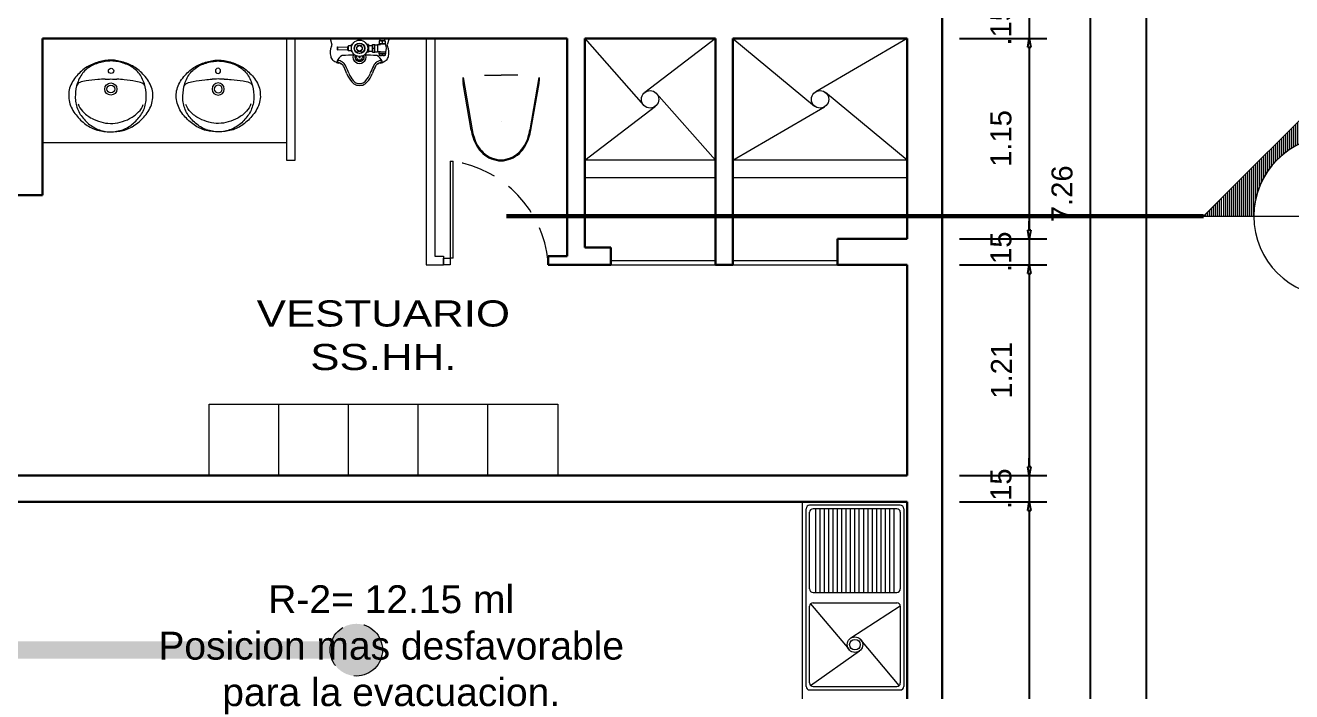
# Model space of a CAD drawing. Header units: millimetres. Extents: x 1675 to 1732.9, y 581.7 to 641.7.
# Drawn here: x 1718.45 to 1725.72, y 624.64 to 628.46 of the extents above; entities that cross this region are included whole.
import ezdxf
from ezdxf.enums import TextEntityAlignment as Align

# ---------------------------------------------------------------- set-up
doc = ezdxf.new("R2010")
doc.units = ezdxf.units.MM
doc.linetypes.add('HIDDEN', pattern=[0.375, 0.25, -0.125])
doc.linetypes.add('X_TO$0$CENTER', pattern=[2, 1.25, -0.25, 0.25, -0.25])
doc.layers.get('0').update_dxf_attribs({"lineweight": 5})
doc.layers.get('Defpoints').update_dxf_attribs({"color": 8, "lineweight": 5})
for name, color, linetype, lineweight in [('COTAS', 8, 'Continuous', 5), ('ESCALERA', 8, 'Continuous', 5), ('MOBILIARIO', 8, 'Continuous', 5), ('MURO BAJO', 7, 'Continuous', 20), ('Muros', 7, 'Continuous', 30), ('Proyecciones', 8, 'HIDDEN', 5), ('PUERTA', 8, 'Continuous', 5), ('RUTA DE EVACUACION A.C.', 10, 'HIDDEN', 5), ('SANITARIOS', 8, 'Continuous', 5), ('texto', 7, 'Continuous', 5), ('VENTANAS', 8, 'Continuous', 9), ('X_TO$0$A-LCORTE', 7, 'Continuous', 9)]:
    doc.layers.add(name, color=color, linetype=linetype, lineweight=lineweight)
doc.styles.add('ARIAL', font='arial.ttf')
doc.styles.add('NOTAS', font='arial.ttf', dxfattribs={"height": 0.1})
doc.styles.add('ROMANS', font='arial.ttf')
doc.styles.add('Texto peqño', font='sanss___.ttf', dxfattribs={"height": 0.12})
doc.styles.add('TEXTO_DETALLES', font='arial.ttf', dxfattribs={"height": 0.15})
doc.styles.add('X_TO$0$ROMANS', font='arial.ttf')
doc.dimstyles.new('100', dxfattribs={"dimtxt": 0.12, "dimasz": 0.05, "dimexe": 0.1, "dimexo": 0.25, "dimgap": 0.1, "dimtad": 1, "dimzin": 4, "dimdsep": 46, "dimtxsty": 'Texto peqño', "dimblk": 'CLOSEDBLANK', "dimcen": -0.05, "dimdle": 0.1, "dimclrd": 256, "dimclre": 256, "dimclrt": 256, "dimadec": 0, "dimazin": 0, "dimtfac": 1, "dimtix": 1, "dimtmove": 0, "dimatfit": 3, "dimldrblk": 'ARCHTICK', "dimfxl": 0, "dimarcsym": 0})

# ---------------------------------------------------------------- blocks, each defined once
blk = doc.blocks.new('_ClosedBlank')
at = {"color": 0, "linetype": 'ByBlock', "lineweight": -2}
for p, q in [((-1, 0.17), (0, 0)), ((-1, 0.17), (-1, -0.17)), ((0, 0), (-1, -0.17))]:
    blk.add_line(p, q, dxfattribs=at)
blk = doc.blocks.new('*D235')
at = {"layer": 'COTAS', "lineweight": -2}
for p, q in [((1724.4822, 631.2033), (1724.9822, 631.2033)), ((1724.4822, 617.5833), (1724.9822, 617.5833))]:
    blk.add_line(p, q, dxfattribs=at)
at = {"layer": 'COTAS', "linetype": 'ByBlock', "lineweight": -2}
blk.add_line((1724.8822, 631.1533), (1724.8822, 617.6333), dxfattribs=at)
at = {"layer": 'Defpoints', "color": 0}
for p in [(1723.712, 631.2033), (1723.712, 617.5833), (1724.8822, 617.5833)]:
    blk.add_point(p, dxfattribs=at)
at = {"layer": 'COTAS', "lineweight": -2, "xscale": 0.05, "yscale": 0.05, "zscale": 0.05}
for p, rotation in [((1724.8822, 631.2033), 90), ((1724.8822, 617.5833), 270)]:
    blk.add_blockref('_ClosedBlank', p, dxfattribs=dict(at, rotation=rotation))
at = {"layer": 'COTAS', "insert": (1724.7203, 624.3933), "char_height": 0.12, "attachment_point": 5, "rotation": 90, "style": 'Texto peqño'}
blk.add_mtext('13.62', dxfattribs=at)
blk = doc.blocks.new('_ARCHTICK')
at = {"color": 0, "linetype": 'ByBlock', "const_width": 0.15}
blk.add_lwpolyline([(-0.5, -0.5), (0.5, 0.5)], dxfattribs=at)
blk = doc.blocks.new('*D239')
at = {"layer": 'COTAS', "linetype": 'ByBlock', "lineweight": -2}
for p, q in [((1724.212, 628.5883), (1724.212, 628.6383)), ((1724.212, 628.5383), (1724.212, 628.3883)), ((1724.212, 628.3383), (1724.212, 628.2883))]:
    blk.add_line(p, q, dxfattribs=at)
at = {"layer": 'COTAS', "lineweight": -2}
for p, q in [((1723.812, 628.5383), (1724.312, 628.5383)), ((1723.812, 628.3883), (1724.312, 628.3883))]:
    blk.add_line(p, q, dxfattribs=at)
at = {"layer": 'Defpoints', "color": 0}
for p in [(1723.512, 628.5383), (1723.512, 628.3883), (1724.212, 628.3883)]:
    blk.add_point(p, dxfattribs=at)
at = {"layer": 'COTAS', "lineweight": -2, "xscale": 0.05, "yscale": 0.05, "zscale": 0.05}
for p, rotation in [((1724.212, 628.5383), 270), ((1724.212, 628.3883), 90)]:
    blk.add_blockref('_ClosedBlank', p, dxfattribs=dict(at, rotation=rotation))
at = {"layer": 'COTAS', "insert": (1724.0501, 628.4633), "char_height": 0.12, "attachment_point": 5, "rotation": 90, "style": 'Texto peqño'}
blk.add_mtext('.15', dxfattribs=at)
blk = doc.blocks.new('*D240')
at = {"layer": 'COTAS', "lineweight": -2}
for p, q in [((1723.812, 628.3883), (1724.312, 628.3883)), ((1723.812, 627.2383), (1724.312, 627.2383))]:
    blk.add_line(p, q, dxfattribs=at)
at = {"layer": 'COTAS', "linetype": 'ByBlock', "lineweight": -2}
blk.add_line((1724.212, 628.3383), (1724.212, 627.2883), dxfattribs=at)
at = {"layer": 'Defpoints', "color": 0}
for p in [(1723.512, 628.3883), (1723.512, 627.2383), (1724.212, 627.2383)]:
    blk.add_point(p, dxfattribs=at)
at = {"layer": 'COTAS', "lineweight": -2, "xscale": 0.05, "yscale": 0.05, "zscale": 0.05}
for p, rotation in [((1724.212, 628.3883), 90), ((1724.212, 627.2383), 270)]:
    blk.add_blockref('_ClosedBlank', p, dxfattribs=dict(at, rotation=rotation))
at = {"layer": 'COTAS', "insert": (1724.0501, 627.8133), "char_height": 0.12, "attachment_point": 5, "rotation": 90, "style": 'Texto peqño'}
blk.add_mtext('1.15', dxfattribs=at)
blk = doc.blocks.new('*D241')
at = {"layer": 'COTAS', "linetype": 'ByBlock', "lineweight": -2}
for p, q in [((1724.212, 627.2883), (1724.212, 627.3383)), ((1724.212, 627.2383), (1724.212, 627.0883)), ((1724.212, 627.0383), (1724.212, 626.9883))]:
    blk.add_line(p, q, dxfattribs=at)
at = {"layer": 'COTAS', "lineweight": -2}
for p, q in [((1723.812, 627.2383), (1724.312, 627.2383)), ((1723.812, 627.0883), (1724.312, 627.0883))]:
    blk.add_line(p, q, dxfattribs=at)
at = {"layer": 'Defpoints', "color": 0}
for p in [(1723.512, 627.2383), (1723.512, 627.0883), (1724.212, 627.0883)]:
    blk.add_point(p, dxfattribs=at)
at = {"layer": 'COTAS', "lineweight": -2, "xscale": 0.05, "yscale": 0.05, "zscale": 0.05}
for p, rotation in [((1724.212, 627.2383), 270), ((1724.212, 627.0883), 90)]:
    blk.add_blockref('_ClosedBlank', p, dxfattribs=dict(at, rotation=rotation))
at = {"layer": 'COTAS', "insert": (1724.0501, 627.1633), "char_height": 0.12, "attachment_point": 5, "rotation": 90, "style": 'Texto peqño'}
blk.add_mtext('.15', dxfattribs=at)
blk = doc.blocks.new('*D244')
at = {"layer": 'COTAS', "lineweight": -2}
for p, q in [((1724.162, 631.1262), (1724.662, 631.1262)), ((1724.162, 623.8662), (1724.662, 623.8662))]:
    blk.add_line(p, q, dxfattribs=at)
at = {"layer": 'COTAS', "linetype": 'ByBlock', "lineweight": -2}
blk.add_line((1724.562, 631.0762), (1724.562, 623.9162), dxfattribs=at)
at = {"layer": 'Defpoints', "color": 0}
for p in [(1723.712, 631.1262), (1723.712, 623.8662), (1724.562, 623.8662)]:
    blk.add_point(p, dxfattribs=at)
at = {"layer": 'COTAS', "lineweight": -2, "xscale": 0.05, "yscale": 0.05, "zscale": 0.05}
for p, rotation in [((1724.562, 631.1262), 90), ((1724.562, 623.8662), 270)]:
    blk.add_blockref('_ClosedBlank', p, dxfattribs=dict(at, rotation=rotation))
at = {"layer": 'COTAS', "insert": (1724.4001, 627.4962), "char_height": 0.12, "attachment_point": 5, "rotation": 90, "style": 'Texto peqño'}
blk.add_mtext('7.26', dxfattribs=at)
blk = doc.blocks.new('*D247')
at = {"layer": 'COTAS', "lineweight": -2}
for p, q in [((1723.812, 627.0883), (1724.312, 627.0883)), ((1723.812, 625.8783), (1724.312, 625.8783))]:
    blk.add_line(p, q, dxfattribs=at)
at = {"layer": 'COTAS', "linetype": 'ByBlock', "lineweight": -2}
blk.add_line((1724.212, 627.0383), (1724.212, 625.9283), dxfattribs=at)
at = {"layer": 'Defpoints', "color": 0}
for p in [(1723.512, 627.0883), (1723.512, 625.8783), (1724.212, 625.8783)]:
    blk.add_point(p, dxfattribs=at)
at = {"layer": 'COTAS', "lineweight": -2, "xscale": 0.05, "yscale": 0.05, "zscale": 0.05}
for p, rotation in [((1724.212, 627.0883), 90), ((1724.212, 625.8783), 270)]:
    blk.add_blockref('_ClosedBlank', p, dxfattribs=dict(at, rotation=rotation))
at = {"layer": 'COTAS', "insert": (1724.052, 626.4833), "char_height": 0.12, "attachment_point": 5, "rotation": 90, "style": 'Texto peqño'}
blk.add_mtext('1.21', dxfattribs=at)
blk = doc.blocks.new('*D248')
at = {"layer": 'COTAS', "linetype": 'ByBlock', "lineweight": -2}
for p, q in [((1724.212, 625.9283), (1724.212, 625.9783)), ((1724.212, 625.8783), (1724.212, 625.7283)), ((1724.212, 625.6783), (1724.212, 625.6283))]:
    blk.add_line(p, q, dxfattribs=at)
at = {"layer": 'COTAS', "lineweight": -2}
for p, q in [((1723.812, 625.8783), (1724.312, 625.8783)), ((1723.812, 625.7283), (1724.312, 625.7283))]:
    blk.add_line(p, q, dxfattribs=at)
at = {"layer": 'Defpoints', "color": 0}
for p in [(1723.512, 625.8783), (1723.512, 625.7283), (1724.212, 625.7283)]:
    blk.add_point(p, dxfattribs=at)
at = {"layer": 'COTAS', "lineweight": -2, "xscale": 0.05, "yscale": 0.05, "zscale": 0.05}
for p, rotation in [((1724.212, 625.8783), 270), ((1724.212, 625.7283), 90)]:
    blk.add_blockref('_ClosedBlank', p, dxfattribs=dict(at, rotation=rotation))
at = {"layer": 'COTAS', "insert": (1724.0501, 625.8033), "char_height": 0.12, "attachment_point": 5, "rotation": 90, "style": 'Texto peqño'}
blk.add_mtext('.15', dxfattribs=at)
blk = doc.blocks.new('*D249')
at = {"layer": 'COTAS', "lineweight": -2}
for p, q in [((1723.812, 625.7283), (1724.312, 625.7283)), ((1723.812, 622.7333), (1724.312, 622.7333))]:
    blk.add_line(p, q, dxfattribs=at)
at = {"layer": 'COTAS', "linetype": 'ByBlock', "lineweight": -2}
blk.add_line((1724.212, 625.6783), (1724.212, 622.7833), dxfattribs=at)
at = {"layer": 'Defpoints', "color": 0}
for p in [(1723.512, 625.7283), (1723.512, 622.7333), (1724.212, 622.7333)]:
    blk.add_point(p, dxfattribs=at)
at = {"layer": 'COTAS', "lineweight": -2, "xscale": 0.05, "yscale": 0.05, "zscale": 0.05}
for p, rotation in [((1724.212, 625.7283), 90), ((1724.212, 622.7333), 270)]:
    blk.add_blockref('_ClosedBlank', p, dxfattribs=dict(at, rotation=rotation))
at = {"layer": 'COTAS', "insert": (1724.0501, 624.2308), "char_height": 0.12, "attachment_point": 5, "rotation": 90, "style": 'Texto peqño'}
blk.add_mtext('3.00', dxfattribs=at)
blk = doc.blocks.new('WEFDED')
for p, q in [((1106.4174, 270.874), (1106.4174, 270.1781)), ((1106.4174, 270.874), (1106.4405, 270.874)), ((1106.4405, 270.1781), (1106.4405, 270.874)), ((1106.37, 270.1781), (1106.4174, 270.1781)), ((1106.37, 270.1307), (1106.37, 270.1781)), ((1106.4174, 270.1781), (1106.4174, 270.1307)), ((1106.4405, 270.1781), (1106.4174, 270.1781)), ((1106.4174, 270.1307), (1106.37, 270.1307))]:
    blk.add_line(p, q)
at = {"layer": 'Proyecciones'}
blk.add_arc((1106.3184, 270.0781), 0.8053, 5.43815, 81.27407, dxfattribs=at)
blk = doc.blocks.new('6P-CADET')
for p, q in [((0, 0.169), (-0.038, 0.159)), ((0, -0.169), (0, 0.169)), ((-0.0659, 0.1265), (-0.0639, 0.1285)), ((-0.0481, 0.1265), (-0.0659, 0.1265)), ((-0.0659, 0.1265), (-0.064, 0.0695)), ((-0.0501, 0.1285), (-0.0639, 0.1285)), ((-0.0481, 0.1265), (-0.0501, 0.1285)), ((-0.0481, 0.1265), (-0.05, 0.0695)), ((-0.0684, 0.0455), (-0.078, 0.0455)), ((-0.078, 0.042), (-0.078, 0.0455)), ((-0.057, 0.0185), (-0.073, 0.0092)), ((-0.073, 0.0092), (-0.073, -0.0092)), ((-0.072, 0.063), (-0.0695, 0.0655)), ((-0.072, 0.063), (-0.042, 0.063)), ((-0.072, 0.0455), (-0.072, 0.063)), ((-0.0695, 0.0655), (-0.0445, 0.0655)), ((-0.05, 0.0695), (-0.064, 0.0695)), ((-0.041, 0.0092), (-0.057, 0.0185)), ((-0.0456, 0.0455), (-0.036, 0.0455)), ((-0.042, 0.063), (-0.0445, 0.0655)), ((-0.042, 0.0455), (-0.042, 0.063)), ((-0.041, -0.0092), (-0.041, 0.0092)), ((-0.036, 0.042), (-0.036, 0.0455)), ((-0.079, -0.0505), (-0.079, -0.0414)), ((-0.035, -0.0505), (-0.079, -0.0505)), ((-0.073, -0.0092), (-0.057, -0.0185)), ((-0.0725, -0.0505), (-0.0725, -0.0735)), ((-0.057, -0.0185), (-0.041, -0.0092)), ((-0.0415, -0.0505), (-0.0415, -0.0735)), ((-0.035, -0.0505), (-0.035, -0.0414)), ((-0.099, -0.147), (-0.099, -0.113)), ((-0.089, -0.113), (-0.099, -0.113)), ((-0.0907, -0.13), (-0.0973, -0.13)), ((-0.089, -0.1496), (-0.089, -0.1104)), ((-0.0775, -0.1104), (-0.089, -0.1104)), ((-0.08, -0.1496), (-0.08, -0.1104)), ((-0.0795, -0.0735), (-0.0345, -0.0735)), ((-0.0795, -0.0735), (-0.0795, -0.0885)), ((-0.0795, -0.0885), (-0.0345, -0.0885)), ((-0.0365, -0.1035), (-0.0775, -0.1035)), ((-0.0775, -0.1202), (-0.0775, -0.1035)), ((-0.077, -0.0885), (-0.077, -0.1035)), ((-0.057, -0.0757), (-0.057, -0.0863)), ((-0.037, -0.0885), (-0.037, -0.1035)), ((-0.0365, -0.1202), (-0.0365, -0.1035)), ((-0.032, -0.1104), (-0.0365, -0.1104)), ((-0.0345, -0.0735), (-0.0345, -0.0885)), ((-0.034, -0.1496), (-0.034, -0.1104)), ((-0.032, -0.1496), (-0.032, -0.1104)), ((-0.015, -0.113), (-0.032, -0.113)), ((-0.0167, -0.13), (-0.0303, -0.13)), ((-0.015, -0.147), (-0.015, -0.113)), ((0, -0.1165), (-0.015, -0.1165)), ((0, -0.1435), (-0.015, -0.1435)), ((-0.089, -0.147), (-0.099, -0.147)), ((-0.08, -0.1496), (-0.089, -0.1496)), ((0, -0.169), (-0.038, -0.159)), ((-0.032, -0.1496), (-0.034, -0.1496)), ((-0.015, -0.147), (-0.032, -0.147))]:
    blk.add_line(p, q)
for centre, radius in [((-0.127, 0), 0.0045), ((-0.1208, 0.0148), 0.0045), ((-0.106, 0.021), 0.0045), ((-0.057, 0), 0.0469), ((-0.057, 0), 0.03), ((-0.057, 0), 0.029), ((-0.057, 0), 0.016), ((-0.1208, -0.0148), 0.0045), ((-0.106, -0.021), 0.0045)]:
    blk.add_circle(centre, radius)
for centre, radius, start, end in [((-0.0953, 0.1248), 0.0414, 137.07632, 155.50345), ((-0.0966, 0.1274), 0.0388, 100.25279, 138.50259), ((-0.0809, 0.0947), 0.0744, 61.40084, 107.66941), ((-0.0406, 0.1687), 0.01, 241.40084, 284.67639), ((-0.3493, 0.4586), 0.413, 290.60016, 296.50436), ((-0.3493, 0.4586), 0.424, 290.60016, 296.50436), ((-0.1769, 0.1239), 0.0369, 288.82805, 321.60713), ((-0.1769, 0.1239), 0.0479, 288.82805, 321.60713), ((-0.1704, 0.1112), 0.0229, 310.30956, 330.63332), ((-0.2086, 0.1382), 0.0696, 326.70076, 344.84375), ((-0.1833, 0.1311), 0.0464, 319.48247, 347.38743), ((-0.0445, 0.0952), 0.1001, 152.10911, 165.64146), ((-0.1833, 0.1311), 0.0574, 319.48247, 347.38743), ((-0.1136, 0.1155), 0.025, 150.63933, 167.38743), ((-0.1328, 0.1263), 0.003, 68.28304, 150.63933), ((-0.156, 0.0681), 0.0657, 28.07725, 68.28304), ((-0.1136, 0.1155), 0.014, 150.63933, 167.38743), ((-0.1222, 0.1198), 0.00444, 84.88459, 143.79775), ((-2.5473, 0), 2.4513, 0.60481, 2.31467), ((-0.1898, -0.0002), 0.0802, 166.85605, 192.82198), ((-0.2076, -0.0042), 0.0643, 130.74163, 159.76301), ((-0.188, 0), 0.071, 167.93953, 192.06047), ((-0.2066, -0.005), 0.0545, 130.88411, 158.62076), ((-0.1349, -0.0939), 0.1798, 112.61017, 129.62851), ((-0.1349, -0.0939), 0.1688, 112.61017, 129.62851), ((-0.106, 0), 0.038, 75.17225, 284.82775), ((-0.106, 0), 0.027, 68.55555, 291.44445), ((-0.106, 0), 0.0045, 60.06178, 299.93822), ((-0.0675, 0.018), 0.0275, 92.11417, 112.41212), ((-0.0592, 0.0637), 0.00754, 129.75753, 166.2317), ((-0.0548, 0.0637), 0.00754, 13.7683, 50.24247), ((-0.0465, 0.018), 0.0275, 67.58788, 87.88583), ((-0.2066, 0.005), 0.0655, 200.58819, 229.11589), ((-0.2066, 0.005), 0.0545, 201.37924, 229.11589), ((-0.1349, 0.0939), 0.1798, 230.37149, 247.38983), ((-0.1349, 0.0939), 0.1688, 230.37149, 247.38983), ((-0.3493, -0.4586), 0.413, 63.49564, 69.39984), ((-0.3493, -0.4586), 0.424, 63.49564, 69.39984), ((-2.5473, 0), 2.4513, 357.68533, 359.39519), ((-0.0619, -0.0203), 0.0304, 235.73791, 262.18707), ((-0.0521, -0.0203), 0.0304, 277.81293, 304.26209), ((-0.1769, -0.1239), 0.0369, 38.39287, 71.17195), ((-0.1769, -0.1239), 0.0479, 38.39287, 71.17195), ((-0.1704, -0.1112), 0.0229, 29.36668, 49.69044), ((-0.2086, -0.1382), 0.0696, 15.15625, 33.29924), ((-0.1833, -0.1311), 0.0464, 12.61257, 40.51753), ((-0.0445, -0.0952), 0.1001, 194.35854, 207.89089), ((-0.1833, -0.1311), 0.0574, 12.61257, 40.51753), ((-0.1136, -0.1155), 0.025, 192.61257, 209.36067), ((-0.1328, -0.1263), 0.003, 209.36067, 291.71696), ((-0.0953, -0.1248), 0.0414, 204.49655, 222.92368), ((-0.156, -0.0681), 0.0657, 291.71696, 331.92275), ((-0.1136, -0.1155), 0.014, 192.61257, 209.36067), ((-0.1222, -0.1198), 0.00444, 216.20225, 275.11541), ((-0.0767, -0.1215), 0.0223, 157.58788, 202.41212), ((-0.0767, -0.1385), 0.0223, 157.58788, 202.41212), ((-0.1113, -0.1215), 0.0223, 337.58788, 22.41212), ((-0.1113, -0.1385), 0.0223, 337.58788, 22.41212), ((-0.0683, -0.103), 0.0295, 67.58788, 112.41212), ((-0.0683, -0.059), 0.0295, 247.58788, 292.41212), ((-0.0458, -0.103), 0.0295, 67.58788, 112.41212), ((-0.0458, -0.059), 0.0295, 247.58788, 292.41212), ((-0.0097, -0.1215), 0.0223, 157.58788, 202.41212), ((-0.0097, -0.1385), 0.0223, 157.58788, 202.41212), ((-0.0373, -0.1215), 0.0223, 337.58788, 22.41212), ((-0.0373, -0.1385), 0.0223, 337.58788, 22.41212), ((-0.0966, -0.1274), 0.0388, 221.49741, 259.74721), ((-0.0809, -0.0947), 0.0744, 252.33059, 298.59916), ((-0.057, -0.1031), 0.0519, 243.71578, 296.28422), ((-0.0406, -0.1687), 0.01, 75.32361, 118.59916)]:
    blk.add_arc(centre, radius, start, end)
blk = doc.blocks.new('LAV')
for centre, radius in [((0, 0), 0.015), ((-0.0013, -0.104), 0.035), ((-0.0013, -0.104), 0.0225)]:
    blk.add_circle(centre, radius)
for centre, radius, start, end in [((0.0286, -0.232), 0.3041, 123.21207, 137.88508), ((-0.011, -0.1478), 0.2037, 116.08796, 136.15071), ((0.0133, -0.2374), 0.3006, 106.12311, 120.20751), ((0.014, -0.2372), 0.2954, 99.29424, 112.81741), ((0.0012, -0.1831), 0.2451, 90.10031, 106.92972), ((0.0057, -0.24), 0.297, 90.97076, 97.63274), ((-0.0116, -0.2397), 0.297, 80.97076, 87.63274), ((-0.0056, -0.183), 0.2451, 71.67378, 88.50319), ((-0.0198, -0.2368), 0.2954, 65.78609, 79.30926), ((-0.0191, -0.237), 0.3006, 58.39599, 72.48039), ((0.0074, -0.148), 0.2037, 42.45279, 62.51554), ((-0.0343, -0.2312), 0.3041, 40.71842, 55.39143), ((-0.0437, -0.1626), 0.2039, 138.71693, 161.94375), ((0.0374, -0.1449), 0.2422, 161.70873, 178.49142), ((-0.1685, -0.0938), 0.03, 111.08564, 166.0581), ((0.0011, -0.136), 0.2049, 140.87864, 160.89421), ((-0.1242, -0.2087), 0.1532, 97.26559, 111.08564), ((0.0522, -1.5925), 1.5482, 94.76697, 97.26559), ((-0.0102, -0.6647), 0.6186, 92.2733, 96.14554), ((-0.0235, 0.2777), 0.3245, 268.00607, 274.04981), ((0.0302, 0.2771), 0.3245, 264.55369, 270.59743), ((-0.006, -0.6648), 0.6186, 82.45796, 86.3302), ((-0.091, -1.5907), 1.5482, 81.33791, 83.83653), ((0.1191, -0.2117), 0.1532, 67.51786, 81.33791), ((-0.0044, -0.1359), 0.2049, 17.70929, 37.72486), ((0.1662, -0.0979), 0.03, 12.54539, 67.51786), ((0.0397, -0.1637), 0.2039, 16.65975, 39.88657), ((-0.1084, -0.1458), 0.1345, 176.69421, 194.63183), ((-0.136, -0.1325), 0.1068, 161.94375, 182.95939), ((-0.0298, -0.153), 0.1755, 175.27149, 186.91819), ((-0.0409, -0.1439), 0.2422, 0.11207, 16.89477), ((0.0261, -0.1537), 0.1755, 351.68531, 3.33201), ((0.1048, -0.1484), 0.1345, 343.97167, 1.90929), ((0.1328, -0.1358), 0.1068, 355.64411, 16.65975), ((-0.0612, -0.1335), 0.1833, 194.63183, 220.51929), ((-0.0277, -0.1527), 0.1776, 186.91819, 210.1042), ((-0.1015, -0.1655), 0.0902, 194.85678, 227.01181), ((0.0975, -0.168), 0.0902, 311.59169, 343.74672), ((0.024, -0.1534), 0.1776, 328.4993, 351.68531), ((0.0579, -0.1349), 0.1833, 318.08421, 343.97167), ((0.0057, -0.0964), 0.2587, 217.1323, 234.49963), ((0.073, -0.0799), 0.3015, 212.48776, 226.11574), ((-0.0325, -0.1164), 0.1741, 221.39232, 242.35676), ((-0.0111, -0.0959), 0.2024, 239.70568, 256.32653), ((0.0088, -0.0961), 0.2024, 282.27697, 298.89782), ((0.0296, -0.1172), 0.1741, 296.24674, 317.21118), ((-0.0749, -0.0781), 0.3015, 312.48776, 326.11574), ((-0.0081, -0.0962), 0.2587, 304.10387, 321.4712), ((-0.0172, -0.1334), 0.2153, 233.74274, 253.86829), ((0.0031, -0.1441), 0.2069, 227.72475, 247.74002), ((-0.0006, -0.0458), 0.3042, 255.45069, 269.3069), ((0.0011, -0.1416), 0.2085, 248.52068, 268.52445), ((-0.0074, -0.1401), 0.1609, 251.30656, 271.3318), ((-0.0046, -0.1415), 0.2085, 270.07905, 290.08282), ((-0.0005, -0.0458), 0.3042, 269.2966, 283.15281), ((0.004, -0.1403), 0.1609, 267.2717, 287.29694), ((-0.0067, -0.1439), 0.2069, 290.86348, 310.87875), ((0.0139, -0.1338), 0.2153, 284.73521, 304.86076)]:
    blk.add_arc(centre, radius, start, end)
blk = doc.blocks.new('*X274')
at = {"color": 0}
for p, q in [((-1.979, 1.2), (-1.979, 1.921)), ((-1.949, 1.2), (-1.949, 1.949)), ((-1.919, 1.2), (-1.919, 1.919)), ((-2.189, 1.176), (-2.189, 1.711)), ((-2.159, 1.182), (-2.159, 1.741)), ((-2.129, 1.187), (-2.129, 1.771)), ((-2.099, 1.191), (-2.099, 1.801)), ((-2.069, 1.194), (-2.069, 1.831)), ((-2.039, 1.197), (-2.039, 1.861)), ((-2.009, 1.199), (-2.009, 1.891)), ((-1.889, 1.198), (-1.889, 1.889)), ((-1.859, 1.197), (-1.859, 1.859)), ((-1.829, 1.194), (-1.829, 1.829)), ((-1.799, 1.19), (-1.799, 1.799)), ((-1.769, 1.186), (-1.769, 1.769)), ((-1.739, 1.181), (-1.739, 1.739)), ((-1.709, 1.176), (-1.709, 1.709)), ((-2.369, 1.125), (-2.369, 1.531)), ((-2.339, 1.135), (-2.339, 1.561)), ((-2.309, 1.145), (-2.309, 1.591)), ((-2.279, 1.154), (-2.279, 1.621)), ((-2.249, 1.162), (-2.249, 1.651)), ((-2.219, 1.169), (-2.219, 1.681)), ((-1.679, 1.169), (-1.679, 1.679)), ((-1.649, 1.162), (-1.649, 1.649)), ((-1.619, 1.153), (-1.619, 1.619)), ((-1.589, 1.144), (-1.589, 1.589)), ((-1.559, 1.134), (-1.559, 1.559)), ((-1.529, 1.124), (-1.529, 1.529)), ((-2.549, 1.04), (-2.549, 1.351)), ((-2.519, 1.057), (-2.519, 1.381)), ((-2.489, 1.072), (-2.489, 1.411)), ((-2.459, 1.087), (-2.459, 1.441)), ((-2.429, 1.1), (-2.429, 1.471)), ((-2.399, 1.113), (-2.399, 1.501)), ((-1.499, 1.112), (-1.499, 1.499)), ((-1.469, 1.099), (-1.469, 1.469)), ((-1.439, 1.086), (-1.439, 1.439)), ((-1.409, 1.071), (-1.409, 1.409)), ((-1.379, 1.055), (-1.379, 1.379)), ((-1.349, 1.039), (-1.349, 1.349)), ((-2.759, 0.886), (-2.759, 1.141)), ((-2.729, 0.913), (-2.729, 1.171)), ((-2.699, 0.938), (-2.699, 1.201)), ((-2.669, 0.961), (-2.669, 1.231)), ((-2.639, 0.983), (-2.639, 1.261)), ((-2.609, 1.003), (-2.609, 1.291)), ((-2.579, 1.022), (-2.579, 1.321)), ((-1.319, 1.021), (-1.319, 1.319)), ((-1.289, 1.001), (-1.289, 1.289)), ((-1.259, 0.981), (-1.259, 1.259)), ((-1.229, 0.959), (-1.229, 1.229)), ((-1.199, 0.936), (-1.199, 1.199)), ((-1.169, 0.911), (-1.169, 1.169)), ((-1.139, 0.884), (-1.139, 1.139)), ((-2.939, 0.68), (-2.939, 0.961)), ((-2.909, 0.721), (-2.909, 0.991)), ((-2.879, 0.76), (-2.879, 1.021)), ((-2.849, 0.795), (-2.849, 1.051)), ((-2.819, 0.828), (-2.819, 1.081)), ((-2.789, 0.858), (-2.789, 1.111)), ((-1.109, 0.856), (-1.109, 1.109)), ((-1.079, 0.825), (-1.079, 1.079)), ((-1.049, 0.793), (-1.049, 1.049)), ((-1.019, 0.757), (-1.019, 1.019)), ((-0.989, 0.719), (-0.989, 0.989)), ((-0.959, 0.677), (-0.959, 0.959)), ((-3.119, 0.271), (-3.119, 0.781)), ((-3.089, 0.378), (-3.089, 0.811)), ((-3.059, 0.459), (-3.059, 0.841)), ((-3.029, 0.525), (-3.029, 0.871)), ((-2.999, 0.583), (-2.999, 0.901)), ((-2.969, 0.634), (-2.969, 0.931)), ((-0.929, 0.63), (-0.929, 0.929)), ((-0.899, 0.579), (-0.899, 0.899)), ((-0.869, 0.521), (-0.869, 0.869)), ((-0.839, 0.453), (-0.839, 0.839)), ((-0.809, 0.371), (-0.809, 0.809)), ((-0.779, 0.262), (-0.779, 0.779)), ((-3.329, 0), (-3.329, 0.571)), ((-3.299, 0), (-3.299, 0.601)), ((-3.269, 0), (-3.269, 0.631)), ((-3.239, 0), (-3.239, 0.661)), ((-3.209, 0), (-3.209, 0.691)), ((-3.179, 0), (-3.179, 0.721)), ((-3.149, 0.051), (-3.149, 0.751)), ((-0.749, 0), (-0.749, 0.749)), ((-0.719, 0), (-0.719, 0.719)), ((-0.689, 0), (-0.689, 0.689)), ((-0.659, 0), (-0.659, 0.659)), ((-0.629, 0), (-0.629, 0.629)), ((-0.599, 0), (-0.599, 0.599)), ((-0.569, 0), (-0.569, 0.569)), ((-3.509, 0), (-3.509, 0.391)), ((-3.479, 0), (-3.479, 0.421)), ((-3.449, 0), (-3.449, 0.451)), ((-3.419, 0), (-3.419, 0.481)), ((-3.389, 0), (-3.389, 0.511)), ((-3.359, 0), (-3.359, 0.541)), ((-0.539, 0), (-0.539, 0.539)), ((-0.509, 0), (-0.509, 0.509)), ((-0.479, 0), (-0.479, 0.479)), ((-0.449, 0), (-0.449, 0.449)), ((-0.419, 0), (-0.419, 0.419)), ((-0.389, 0), (-0.389, 0.389)), ((-3.689, 0), (-3.689, 0.211)), ((-3.659, 0), (-3.659, 0.241)), ((-3.629, 0), (-3.629, 0.271)), ((-3.599, 0), (-3.599, 0.301)), ((-3.569, 0), (-3.569, 0.331)), ((-3.539, 0), (-3.539, 0.361)), ((-0.359, 0), (-0.359, 0.359)), ((-0.329, 0), (-0.329, 0.329)), ((-0.299, 0), (-0.299, 0.299)), ((-0.269, 0), (-0.269, 0.269)), ((-0.239, 0), (-0.239, 0.239)), ((-0.209, 0), (-0.209, 0.209)), ((-3.899, 0), (-3.899, 0.001)), ((-3.869, 0), (-3.869, 0.031)), ((-3.839, 0), (-3.839, 0.061)), ((-3.809, 0), (-3.809, 0.091)), ((-3.779, 0), (-3.779, 0.121)), ((-3.749, 0), (-3.749, 0.151)), ((-3.719, 0), (-3.719, 0.181)), ((-0.179, 0), (-0.179, 0.179)), ((-0.149, 0), (-0.149, 0.149)), ((-0.119, 0), (-0.119, 0.119)), ((-0.089, 0), (-0.089, 0.089)), ((-0.059, 0), (-0.059, 0.059)), ((-0.029, 0), (-0.029, 0.029))]:
    blk.add_line(p, q, dxfattribs=at)
blk = doc.blocks.new('X_TO$0$IND-ELEV')
at = {"linetype": 'Continuous'}
blk.add_lwpolyline([(-3.9, 0), (-1.95, 1.95), (0, 0)], close=True, dxfattribs=at)
at = {"color": 4, "linetype": 'Continuous'}
blk.add_circle((-1.95, 0), 1.2, dxfattribs=at)
at = {"color": 8, "linetype": 'Continuous'}
blk.add_blockref('*X274', (0, 0), dxfattribs=at)
at = {"color": 3, "extrusion": (-2.9408e-12, 2.84958e-08, 1), "style": 'X_TO$0$ROMANS', "flags": 8}
for tag, p in [('ELEV', (-1.931, 0.472, 0)), ('LAM', (-1.931, -0.481, 0))]:
    blk.add_attdef(tag, text='', height=0.4, dxfattribs=at).set_placement(p, align=Align.MIDDLE)

msp = doc.modelspace()

# ---------------------------------------------------------------- hatches: boundary and pattern name
at = {"layer": 'RUTA DE EVACUACION A.C.'}
h = msp.add_hatch(color=256, dxfattribs=at)
edge = h.paths.add_edge_path()
edge.add_arc((1720.352, 624.8783), 0.15, 0, 360)

# ---------------------------------------------------------------- linework, layer by layer
at = {"layer": 'ESCALERA'}
msp.add_line((1719.952, 627.7883, 0), (1718.552, 627.7883, 0), dxfattribs=at)
msp.add_line((1719.952, 627.7883, 0), (1718.552, 627.7883, 0), dxfattribs=at)
at = {"layer": 'MOBILIARIO'}
for p, q in [((1719.507, 625.8783, 0), (1719.507, 626.2883, 0)), ((1719.507, 626.2883, 0), (1721.507, 626.2883, 0)), ((1719.907, 625.8783, 0), (1719.907, 626.2883, 0)), ((1720.307, 625.8783, 0), (1720.307, 626.2883, 0)), ((1720.707, 625.8783, 0), (1720.707, 626.2883, 0)), ((1721.107, 625.8783, 0), (1721.107, 626.2883, 0)), ((1721.507, 626.2883, 0), (1721.507, 625.8783, 0)), ((1722.912, 622.7333, 0), (1722.912, 625.7283, 0)), ((1722.932, 624.6683, 0), (1722.932, 625.6883, 0)), ((1723.472, 625.7083, 0), (1722.952, 625.7083, 0)), ((1722.952, 625.2283, 0), (1722.952, 625.6683, 0)), ((1723.452, 625.6883, 0), (1722.972, 625.6883, 0)), ((1722.987, 625.2083, 0), (1722.987, 625.6883, 0)), ((1723.012, 625.2083, 0), (1723.012, 625.6883, 0)), ((1723.037, 625.2083, 0), (1723.037, 625.6883, 0)), ((1723.062, 625.2083, 0), (1723.062, 625.6883, 0)), ((1723.087, 625.2083, 0), (1723.087, 625.6883, 0)), ((1723.112, 625.2083, 0), (1723.112, 625.6883, 0)), ((1723.137, 625.2083, 0), (1723.137, 625.6883, 0)), ((1723.162, 625.2083, 0), (1723.162, 625.6883, 0)), ((1723.187, 625.2083, 0), (1723.187, 625.6883, 0)), ((1723.212, 625.2083, 0), (1723.212, 625.6883, 0)), ((1723.237, 625.2083, 0), (1723.237, 625.6883, 0)), ((1723.262, 625.2083, 0), (1723.262, 625.6883, 0)), ((1723.287, 625.2083, 0), (1723.287, 625.6883, 0)), ((1723.312, 625.2083, 0), (1723.312, 625.6883, 0)), ((1723.337, 625.2083, 0), (1723.337, 625.6883, 0)), ((1723.362, 625.2083, 0), (1723.362, 625.6883, 0)), ((1723.387, 625.2083, 0), (1723.387, 625.6883, 0)), ((1723.412, 625.2083, 0), (1723.412, 625.6883, 0)), ((1723.437, 625.2083, 0), (1723.437, 625.6883, 0)), ((1723.472, 625.6683, 0), (1723.472, 625.2283, 0)), ((1723.492, 625.6883, 0), (1723.492, 624.6683, 0)), ((1722.972, 625.2083, 0), (1723.452, 625.2083, 0)), ((1722.952, 624.6883, 0), (1722.952, 625.1283, 0)), ((1722.9578, 625.1425, 0), (1723.1779, 624.8798, 0)), ((1722.972, 625.1483, 0), (1723.452, 625.1483, 0)), ((1723.472, 625.1283, 0), (1723.1879, 624.9457, 0)), ((1723.472, 625.1283, 0), (1723.472, 624.6883, 0)), ((1722.9578, 624.6742, 0), (1723.2376, 624.8721, 0)), ((1723.4661, 624.6742, 0), (1723.246, 624.9368, 0)), ((1722.972, 624.6683, 0), (1723.452, 624.6683, 0)), ((1722.952, 624.6483, 0), (1723.472, 624.6483, 0))]:
    msp.add_line(p, q, dxfattribs=at)
for radius in [0.0444, 0.0305]:
    msp.add_circle((1723.212, 624.9083, 0), radius, dxfattribs=at)
for centre, start, end in [((1722.952, 625.6883, 0), 90, 180), ((1722.972, 625.6683, 0), 90, 180), ((1723.452, 625.6683, 0), 0, 90), ((1723.472, 625.6883, 0), 0, 90), ((1722.972, 625.2283, 0), 180, 270), ((1723.452, 625.2283, 0), 270, 0), ((1722.972, 625.1283, 0), 90, 180), ((1723.452, 625.1283, 0), 0, 90), ((1722.952, 624.6683, 0), 180, 270), ((1722.972, 624.6883, 0), 180, 270), ((1723.452, 624.6883, 0), 270, 0), ((1723.472, 624.6683, 0), 270, 0)]:
    msp.add_arc(centre, 0.02, start, end, dxfattribs=at)
at = {"layer": 'MURO BAJO'}
for p, q in [((1719.952, 628.3883, 0), (1719.952, 627.6883, 0)), ((1720.002, 627.6883, 0), (1720.002, 628.3883, 0)), ((1720.752, 628.3883, 0), (1720.752, 627.0883, 0)), ((1720.802, 628.3883, 0), (1720.802, 627.1383, 0)), ((1719.952, 627.6883, 0), (1720.002, 627.6883, 0)), ((1720.802, 627.1383, 0), (1720.852, 627.1383, 0)), ((1720.852, 627.1383, 0), (1720.852, 627.0883, 0)), ((1720.752, 627.0883, 0), (1720.852, 627.0883, 0)), ((1720.802, 627.0883, 0), (1720.852, 627.0883, 0))]:
    msp.add_line(p, q, dxfattribs=at)
at = {"layer": 'Muros'}
for p, q in [((1723.712, 631.2033, 0), (1723.712, 617.5833, 0)), ((1718.552, 628.3883, 0), (1721.562, 628.3883, 0)), ((1718.552, 628.3883, 0), (1718.552, 627.4883, 0)), ((1721.562, 628.3883, 0), (1721.562, 627.1383, 0)), ((1721.662, 628.3883, 0), (1722.412, 628.3883, 0)), ((1721.662, 628.3883, 0), (1721.662, 627.1883, 0)), ((1722.412, 628.3883, 0), (1722.412, 627.0883, 0)), ((1722.512, 628.3883, 0), (1723.512, 628.3883, 0)), ((1722.512, 628.3883, 0), (1722.512, 627.0883, 0)), ((1723.512, 628.3883, 0), (1723.512, 627.2383, 0)), ((1718.402, 627.4883, 0), (1718.552, 627.4883, 0)), ((1723.112, 627.0883, 0), (1723.112, 627.2383, 0)), ((1723.512, 627.2383, 0), (1723.112, 627.2383, 0)), ((1721.452, 627.1383, 0), (1721.452, 627.0883, 0)), ((1721.562, 627.1383, 0), (1721.452, 627.1383, 0)), ((1721.812, 627.1883, 0), (1721.662, 627.1883, 0)), ((1721.812, 627.0883, 0), (1721.812, 627.1883, 0)), ((1721.452, 627.0883, 0), (1721.562, 627.0883, 0)), ((1721.452, 627.0883, 0), (1721.562, 627.0883, 0)), ((1721.562, 627.0883, 0), (1721.812, 627.0883, 0)), ((1722.412, 627.0883, 0), (1722.512, 627.0883, 0)), ((1723.512, 627.0883, 0), (1723.112, 627.0883, 0)), ((1723.512, 627.0883, 0), (1723.512, 625.8783, 0)), ((1723.512, 625.8783, 0), (1717.502, 625.8783, 0)), ((1723.512, 625.7283, 0), (1717.352, 625.7283, 0)), ((1723.512, 625.7283, 0), (1723.512, 622.7333, 0))]:
    msp.add_line(p, q, dxfattribs=at)
at = {"layer": 'RUTA DE EVACUACION A.C.', "const_width": 0.1, "elevation": 0}
msp.add_lwpolyline([(1715.727, 627.8052), (1715.727, 625.3783, 0.414214), (1716.227, 624.8783), (1720.352, 624.8783)], format="xyb", dxfattribs=at)
at = {"layer": 'RUTA DE EVACUACION A.C.'}
msp.add_circle((1720.352, 624.8783, 0), 0.15, dxfattribs=at)
at = {"layer": 'SANITARIOS'}
for p, q in [((1721.662, 628.3883, 0), (1721.9994, 628.0053, 0)), ((1722.412, 628.3883, 0), (1722.0066, 628.078, 0)), ((1722.512, 628.3883, 0), (1722.98, 627.9998, 0)), ((1723.512, 628.3883, 0), (1722.9867, 628.0815, 0)), ((1720.9657, 628.1628, 0), (1721.0161, 627.8641, 0)), ((1720.9657, 628.1628, 0), (1721.0161, 627.8641, 0)), ((1721.0863, 628.1768, 0), (1721.1821, 628.1768, 0)), ((1721.0863, 628.1768, 0), (1721.1821, 628.1768, 0)), ((1721.2778, 628.1768, 0), (1721.1821, 628.1768, 0)), ((1721.2778, 628.1768, 0), (1721.1821, 628.1768, 0)), ((1721.3984, 628.1628, 0), (1721.348, 627.8641, 0)), ((1721.3984, 628.1628, 0), (1721.348, 627.8641, 0)), ((1721.0104, 627.8624, 0), (1720.9642, 628.1296, 0)), ((1721.0104, 627.8624, 0), (1720.9642, 628.1296, 0)), ((1721.3538, 627.8624, 0), (1721.3999, 628.1296, 0)), ((1721.3538, 627.8624, 0), (1721.3999, 628.1296, 0)), ((1722.412, 627.6883, 0), (1722.0745, 628.0714, 0)), ((1723.512, 627.6883, 0), (1723.0439, 628.0768, 0)), ((1721.662, 627.6883, 0), (1722.0674, 627.9986, 0)), ((1722.512, 627.6883, 0), (1723.0372, 627.9952, 0)), ((1722.412, 627.6883, 0), (1721.662, 627.6883, 0)), ((1723.512, 627.6883, 0), (1722.512, 627.6883, 0)), ((1722.412, 627.5883, 0), (1721.662, 627.5883, 0)), ((1723.512, 627.5883, 0), (1722.512, 627.5883, 0))]:
    msp.add_line(p, q, dxfattribs=at)
for centre in [(1722.037, 628.0383, 0), (1723.012, 628.0383, 0)]:
    msp.add_circle(centre, 0.05, dxfattribs=at)
for centre, radius, start, end in [((1721.1121, 628.1551, 0), 0.15, 177.03889, 189.79293), ((1721.1121, 628.1551, 0), 0.15, 177.03889, 189.79293), ((1721.2521, 628.1551, 0), 0.15, 350.20707, 2.96597), ((1721.2521, 628.1551, 0), 0.15, 350.20707, 2.96597), ((1721.3019, 627.9127, 0), 0.2959, 189.79293, 198.8085), ((1721.3019, 627.9127, 0), 0.2959, 189.79293, 198.8085), ((1721.3044, 627.9128, 0), 0.2923, 189.58484, 198.43225), ((1721.3044, 627.9128, 0), 0.2923, 189.58484, 198.43225), ((1721.0598, 627.9128, 0), 0.2923, 341.56775, 350.41516), ((1721.0598, 627.9128, 0), 0.2923, 341.56775, 350.41516), ((1721.0622, 627.9127, 0), 0.2959, 341.1915, 350.20707), ((1721.0622, 627.9127, 0), 0.2959, 341.1915, 350.20707), ((1721.2188, 627.8773, 0), 0.2058, 196.92697, 226.49302), ((1721.2188, 627.8773, 0), 0.2058, 196.92697, 226.49302), ((1721.2185, 627.8771, 0), 0.1997, 196.5054, 226.11269), ((1721.2185, 627.8771, 0), 0.1997, 196.5054, 226.11269), ((1721.1456, 627.8771, 0), 0.1997, 313.88731, 343.4946), ((1721.1456, 627.8771, 0), 0.1997, 313.88731, 343.4946), ((1721.1453, 627.8773, 0), 0.2058, 313.50698, 343.07303), ((1721.1453, 627.8773, 0), 0.2058, 313.50698, 343.07303), ((1721.1884, 627.8496, 0), 0.1648, 227.52725, 267.80641), ((1721.1884, 627.8496, 0), 0.1648, 227.52725, 267.80641), ((1721.1883, 627.85, 0), 0.1593, 227.17458, 267.74774), ((1721.1883, 627.85, 0), 0.1593, 227.17458, 267.74774), ((1721.1758, 627.85, 0), 0.1593, 272.25226, 312.82542), ((1721.1758, 627.85, 0), 0.1593, 272.25226, 312.82542), ((1721.1757, 627.8496, 0), 0.1648, 272.19359, 312.47275), ((1721.1757, 627.8496, 0), 0.1648, 272.19359, 312.47275)]:
    msp.add_arc(centre, radius, start, end, dxfattribs=at)
at = {"layer": 'texto'}
msp.add_line((1721.1821, 627.9098, 0), (1721.1821, 627.9098, 0), dxfattribs=at)
msp.add_line((1721.1821, 627.9098, 0), (1721.1821, 627.9098, 0), dxfattribs=at)
msp.add_line((1721.1821, 627.9098, 0), (1721.1821, 627.9098, 0), dxfattribs=at)
msp.add_line((1721.1821, 627.9098, 0), (1721.1821, 627.9098, 0), dxfattribs=at)
msp.add_line((1721.1821, 627.9098, 0), (1721.1821, 627.9098, 0), dxfattribs=at)
msp.add_line((1721.1821, 627.9098, 0), (1721.1821, 627.9098, 0), dxfattribs=at)
msp.add_line((1721.1821, 627.9098, 0), (1721.1821, 627.9098, 0), dxfattribs=at)
msp.add_line((1721.1821, 627.9098, 0), (1721.1821, 627.9098, 0), dxfattribs=at)
msp.add_line((1721.1821, 627.9098, 0), (1721.1821, 627.9098, 0), dxfattribs=at)
msp.add_line((1721.1821, 627.9098, 0), (1721.1821, 627.9098, 0), dxfattribs=at)
msp.add_line((1721.1821, 627.9098, 0), (1721.1821, 627.9098, 0), dxfattribs=at)
msp.add_line((1721.1821, 627.9098, 0), (1721.1821, 627.9098, 0), dxfattribs=at)
msp.add_line((1721.1821, 627.9098, 0), (1721.1821, 627.9098, 0), dxfattribs=at)
msp.add_line((1721.1821, 627.9098, 0), (1721.1821, 627.9098, 0), dxfattribs=at)
msp.add_line((1721.1821, 627.9098, 0), (1721.1821, 627.9098, 0), dxfattribs=at)
msp.add_line((1721.1821, 627.9098, 0), (1721.1821, 627.9098, 0), dxfattribs=at)
at = {"layer": 'VENTANAS'}
for p, q in [((1721.812, 627.1133, 0), (1722.412, 627.1133, 0)), ((1721.812, 627.0883, 0), (1722.412, 627.0883, 0)), ((1722.512, 627.1133, 0), (1723.112, 627.1133, 0)), ((1722.512, 627.0883, 0), (1723.112, 627.0883, 0))]:
    msp.add_line(p, q, dxfattribs=at)
at = {"layer": 'X_TO$0$A-LCORTE', "linetype": 'X_TO$0$CENTER', "const_width": 0.025}
msp.add_lwpolyline([(1725.212, 627.3671), (1721.212, 627.3671)], dxfattribs=at)

# ---------------------------------------------------------------- block references
at = {"layer": 'ESCALERA'}
msp.add_blockref('LAV', (1718.9453, 628.2016, 0), dxfattribs=at)
at = {"layer": 'ESCALERA', "xscale": -1}
msp.add_blockref('LAV', (1719.5586, 628.2016, 0), dxfattribs=at)
at = {"layer": 'PUERTA', "xscale": 0.7996014061266692, "yscale": 0.7996014061266123, "zscale": 0.7996014061266532}
msp.add_blockref('WEFDED', (836.197, 411.0914, 0), dxfattribs=at)
at = {"layer": 'SANITARIOS', "rotation": 90}
msp.add_blockref('6P-CADET', (1720.3704, 628.3883, 0), dxfattribs=at)
at = {"layer": 'X_TO$0$A-LCORTE'}
ref = msp.add_blockref('X_TO$0$IND-ELEV', (1725.212, 627.3671), dxfattribs=dict(at, xscale=-0.3839999997616132, yscale=0.3839999997615848, zscale=0.384))
ref.add_attrib('ELEV', 'A', dxfattribs={"layer": '0', "extrusion": (2.9408e-12, 2.84958e-08, 1), "height": 0.192, "style": 'ARIAL'}).set_placement((1725.9534, 627.5482, 0), align=Align.MIDDLE)
ref.add_attrib('LAM', 'A-1', dxfattribs={"layer": '0', "extrusion": (2.9408e-12, 2.84958e-08, 1), "height": 0.15, "style": 'TEXTO_DETALLES'}).set_placement((1725.9534, 627.1824, 0), align=Align.MIDDLE)

# ---------------------------------------------------------------- texts
at = {"layer": 'RUTA DE EVACUACION A.C.', "insert": (1720.552, 624.8783, 0), "char_height": 0.2, "attachment_point": 5, "style": 'NOTAS'}
msp.add_mtext('\\A1;{\\H0.8x;R-2= 12.15 ml\\PPosicion mas desfavorable\\Ppara la evacuacion.} ', dxfattribs=at)
at = {"layer": 'texto', "insert": (1720.507, 626.6833, 0), "char_height": 0.15, "attachment_point": 5, "style": 'ROMANS'}
msp.add_mtext('{\\W1.2;VESTUARIO\\PSS.HH.}', dxfattribs=at)

# ---------------------------------------------------------------- dimensions: what is measured, and where the dimension line sits
at = {"layer": 'COTAS'}
dim = msp.add_linear_dim(base=(1724.8822, 617.5833, 0), p1=(1723.712, 631.2033, 0), p2=(1723.712, 617.5833, 0), angle=90, dimstyle='100', dxfattribs=at)
dim.commit()
dim.dimension.update_dxf_attribs({"geometry": '*D235', "text_midpoint": (1724.7203, 624.3933, 0)})
for base, p1, p2, picture, middle in [((1724.562, 623.8662, 0), (1723.712, 631.1262, 0), (1723.712, 623.8662, 0), '*D244', (1724.4001, 627.4962, 0)), ((1724.212, 628.3883, 0), (1723.512, 628.5383, 0), (1723.512, 628.3883, 0), '*D239', (1724.0501, 628.4633, 0)), ((1724.212, 627.2383, 0), (1723.512, 628.3883, 0), (1723.512, 627.2383, 0), '*D240', (1724.0501, 627.8133, 0)), ((1724.212, 627.0883, 0), (1723.512, 627.2383, 0), (1723.512, 627.0883, 0), '*D241', (1724.0501, 627.1633, 0)), ((1724.212, 625.8783, 0), (1723.512, 627.0883, 0), (1723.512, 625.8783, 0), '*D247', (1724.052, 626.4833, 0)), ((1724.212, 625.7283, 0), (1723.512, 625.8783, 0), (1723.512, 625.7283, 0), '*D248', (1724.0501, 625.8033, 0)), ((1724.2119596744, 622.7333248312, 0.0000000544), (1723.5119596744, 625.7283248312, 0.0000000544), (1723.5119596744, 622.7333248312, 0.0000000544), '*D249', (1724.0500666702, 624.2308248312, 0.0000000544))]:
    dim = msp.add_linear_dim(base=base, p1=p1, p2=p2, angle=90, dimstyle='100', override={"dimtmove": 1}, dxfattribs=at)
    dim.commit()
    dim.dimension.update_dxf_attribs({"geometry": picture, "text_midpoint": middle})

doc.saveas('drawing.dxf')
